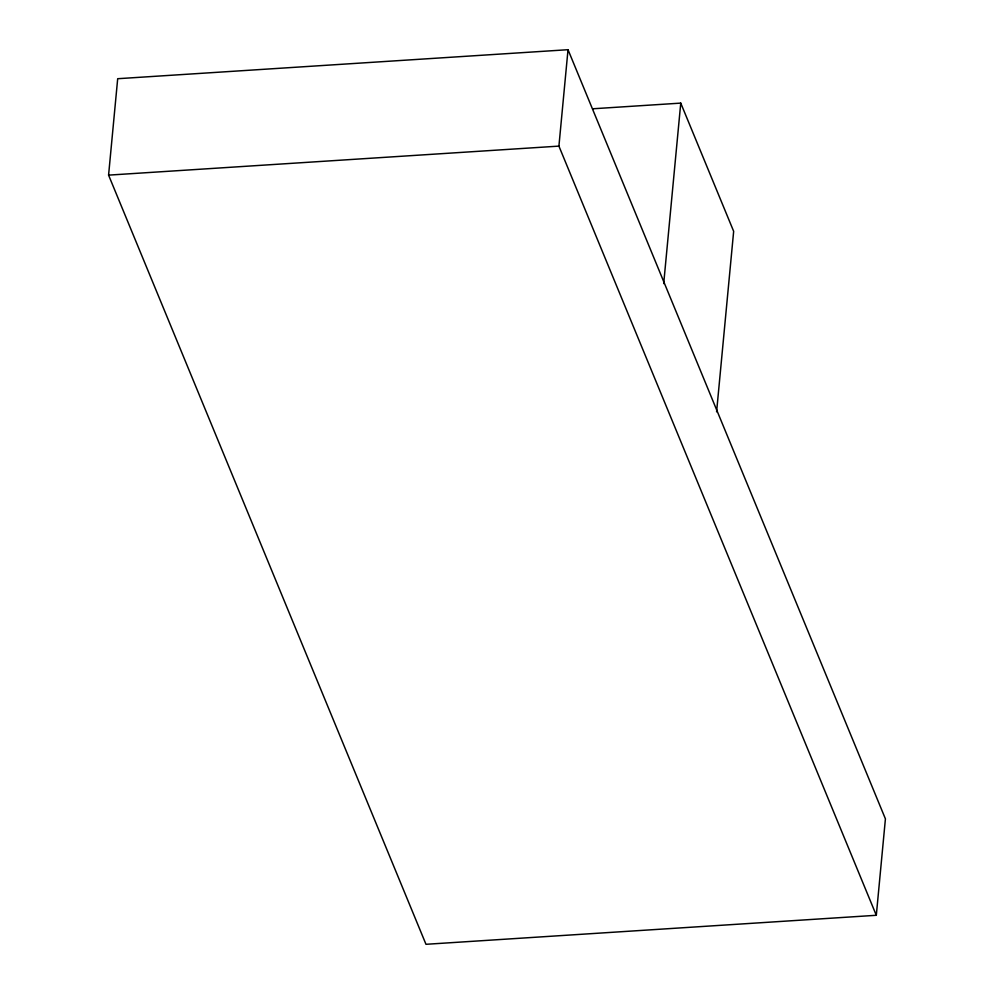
<?xml version="1.0" encoding="UTF-8"?>
<svg xmlns="http://www.w3.org/2000/svg" width="994" height="994" viewBox="0 0 994 994"><rect width="100%" height="100%" fill="white"/><g stroke="black" fill="none" stroke-linecap="round" stroke-linejoin="round"><path stroke-width="1.49" d="M108.582 175.13L117.69 78.712L568.021 49.7L885.418 818.87L876.31 915.288L425.979 944.3L108.582 175.13L558.914 146.118L876.31 915.288M558.914 146.118L568.021 49.7M663.694 283.613L680.753 103.115L592.623 108.793M716.599 411.802L733.659 231.316L680.753 103.115"/></g></svg>
